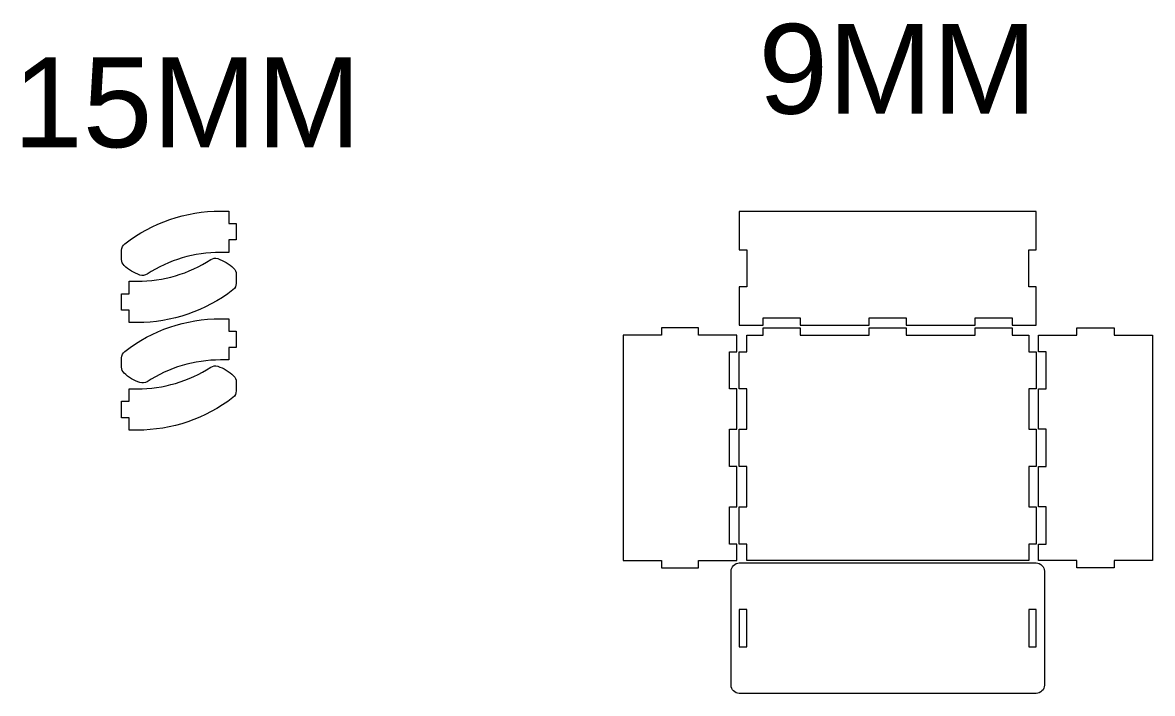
# Model space of a CAD drawing. Header units: millimetres. Extents: x -1821 to 1822, y -775 to 777.
# Drawn here: x 451 to 1822, y -327 to 486 of the extents above; entities that cross this region are included whole.
import ezdxf

# ---------------------------------------------------------------- set-up
doc = ezdxf.new("R2010")
doc.units = ezdxf.units.MM
doc.header["$MEASUREMENT"] = 0
doc.layers.add('Layer 1', color=7, linetype='Continuous')
doc.styles.add('0', font='arial.ttf', dxfattribs={"height": 1})

msp = doc.modelspace()

# ---------------------------------------------------------------- linework, layer by layer
at = {"layer": 'Layer 1', "color": 250, "lineweight": 20}
for points, knots in [([(602.3597, 181.1042), (628.9205, 198.2982), (659.886, 207.4461), (691.5262, 207.4461), (691.5262, 207.4461), (691.5262, 207.4461), (701.5262, 207.4462), (701.5262, 207.4462), (701.5262, 207.4462), (701.5262, 207.4462), (701.5262, 222.4462), (701.5262, 222.4462), (701.5262, 222.4462), (701.5262, 222.4462), (710.5262, 222.4462), (710.5262, 222.4462), (710.5262, 222.4462), (710.5262, 222.4462), (710.5262, 242.4461), (710.5262, 242.4461), (710.5262, 242.4461), (710.5262, 242.4461), (701.5262, 242.4461), (701.5262, 242.4461), (701.5262, 242.4461), (701.5262, 242.4461), (701.5262, 257.4461), (701.5262, 257.4461), (701.5262, 257.4461), (701.5262, 257.4461), (691.5263, 257.4461), (691.5263, 257.4461), (691.5263, 257.4461), (649.5079, 257.4461), (608.6746, 243.5176), (575.4152, 217.8397), (575.4152, 217.8397), (572.9626, 215.9461), (571.5263, 213.0227), (571.5264, 209.9242), (571.5264, 209.9242), (571.5264, 209.9242), (571.5264, 198.7336), (571.5264, 198.7336), (571.5264, 198.7336), (571.5263, 196.0161), (572.6323, 193.4157), (574.5896, 191.5306), (574.5896, 191.5306), (580.0483, 186.2738), (586.6304, 182.3266), (593.8386, 179.9872), (593.8386, 179.9872), (596.7023, 179.0578), (599.8323, 179.4682), (602.3597, 181.1042)], [0, 0, 0, 0, 0.066666667, 0.066666667, 0.066666667, 0.066666667, 0.133333333, 0.133333333, 0.133333333, 0.133333333, 0.2, 0.2, 0.2, 0.2, 0.266666667, 0.266666667, 0.266666667, 0.266666667, 0.333333333, 0.333333333, 0.333333333, 0.333333333, 0.4, 0.4, 0.4, 0.4, 0.466666667, 0.466666667, 0.466666667, 0.466666667, 0.533333333, 0.533333333, 0.533333333, 0.533333333, 0.6, 0.6, 0.6, 0.6, 0.666666667, 0.666666667, 0.666666667, 0.666666667, 0.733333333, 0.733333333, 0.733333333, 0.733333333, 0.8, 0.8, 0.8, 0.8, 0.866666667, 0.866666667, 0.866666667, 0.866666667, 1, 1, 1, 1]), ([(1320.6932, 257.0289), (1320.6932, 257.0289), (1680.6932, 257.0289), (1680.6932, 257.0289), (1680.6932, 257.0289), (1680.6932, 257.0289), (1680.6932, 210.5289), (1680.6932, 210.5289), (1680.6932, 210.5289), (1680.6932, 210.5289), (1671.6932, 210.5289), (1671.6932, 210.5289), (1671.6932, 210.5289), (1671.6932, 210.5289), (1671.6932, 165.5289), (1671.6932, 165.5289), (1671.6932, 165.5289), (1671.6932, 165.5289), (1680.6932, 165.5289), (1680.6932, 165.5289), (1680.6932, 165.5289), (1680.6932, 165.5289), (1680.6932, 119.0289), (1680.6932, 119.0289), (1680.6932, 119.0289), (1680.6932, 119.0289), (1651.6932, 119.0289), (1651.6932, 119.0289), (1651.6932, 119.0289), (1651.6932, 119.0289), (1651.6932, 128.0289), (1651.6932, 128.0289), (1651.6932, 128.0289), (1651.6932, 128.0289), (1606.6932, 128.0289), (1606.6932, 128.0289), (1606.6932, 128.0289), (1606.6932, 128.0289), (1606.6932, 119.0289), (1606.6932, 119.0289), (1606.6932, 119.0289), (1606.6932, 119.0289), (1523.1932, 119.0289), (1523.1932, 119.0289), (1523.1932, 119.0289), (1523.1932, 119.0289), (1523.1932, 128.0289), (1523.1932, 128.0289), (1523.1932, 128.0289), (1523.1932, 128.0289), (1478.1932, 128.0289), (1478.1932, 128.0289), (1478.1932, 128.0289), (1478.1932, 128.0289), (1478.1932, 119.0289), (1478.1932, 119.0289), (1478.1932, 119.0289), (1478.1932, 119.0289), (1394.6932, 119.0289), (1394.6932, 119.0289), (1394.6932, 119.0289), (1394.6932, 119.0289), (1394.6932, 128.0289), (1394.6932, 128.0289), (1394.6932, 128.0289), (1394.6932, 128.0289), (1349.6932, 128.0289), (1349.6932, 128.0289), (1349.6932, 128.0289), (1349.6932, 128.0289), (1349.6932, 119.0289), (1349.6932, 119.0289), (1349.6932, 119.0289), (1349.6932, 119.0289), (1320.6932, 119.0289), (1320.6932, 119.0289), (1320.6932, 119.0289), (1320.6932, 119.0289), (1320.6932, 165.5289), (1320.6932, 165.5289), (1320.6932, 165.5289), (1320.6932, 165.5289), (1329.6932, 165.5289), (1329.6932, 165.5289), (1329.6932, 165.5289), (1329.6932, 165.5289), (1329.6932, 210.5289), (1329.6932, 210.5289), (1329.6932, 210.5289), (1329.6932, 210.5289), (1320.6932, 210.5289), (1320.6932, 210.5289), (1320.6932, 210.5289), (1320.6932, 210.5289), (1320.6932, 257.0289), (1320.6932, 257.0289)], [0, 0, 0, 0, 0.04, 0.04, 0.04, 0.04, 0.08, 0.08, 0.08, 0.08, 0.12, 0.12, 0.12, 0.12, 0.16, 0.16, 0.16, 0.16, 0.2, 0.2, 0.2, 0.2, 0.24, 0.24, 0.24, 0.24, 0.28, 0.28, 0.28, 0.28, 0.32, 0.32, 0.32, 0.32, 0.36, 0.36, 0.36, 0.36, 0.4, 0.4, 0.4, 0.4, 0.44, 0.44, 0.44, 0.44, 0.48, 0.48, 0.48, 0.48, 0.52, 0.52, 0.52, 0.52, 0.56, 0.56, 0.56, 0.56, 0.6, 0.6, 0.6, 0.6, 0.64, 0.64, 0.64, 0.64, 0.68, 0.68, 0.68, 0.68, 0.72, 0.72, 0.72, 0.72, 0.76, 0.76, 0.76, 0.76, 0.8, 0.8, 0.8, 0.8, 0.84, 0.84, 0.84, 0.84, 0.88, 0.88, 0.88, 0.88, 0.92, 0.92, 0.92, 0.92, 1, 1, 1, 1]), ([(679.6929, 198.6906), (653.1321, 181.4966), (622.1666, 172.3487), (590.5264, 172.3487), (590.5264, 172.3487), (590.5264, 172.3487), (580.5264, 172.3486), (580.5264, 172.3486), (580.5264, 172.3486), (580.5264, 172.3486), (580.5264, 157.3486), (580.5264, 157.3486), (580.5264, 157.3486), (580.5264, 157.3486), (571.5264, 157.3486), (571.5264, 157.3486), (571.5264, 157.3486), (571.5264, 157.3486), (571.5264, 137.3487), (571.5264, 137.3487), (571.5264, 137.3487), (571.5264, 137.3487), (580.5264, 137.3487), (580.5264, 137.3487), (580.5264, 137.3487), (580.5264, 137.3487), (580.5264, 122.3487), (580.5264, 122.3487), (580.5264, 122.3487), (580.5264, 122.3487), (590.5263, 122.3487), (590.5263, 122.3487), (590.5263, 122.3487), (632.5447, 122.3487), (673.378, 136.2772), (706.6374, 161.9551), (706.6374, 161.9551), (709.09, 163.8487), (710.5263, 166.7721), (710.5262, 169.8706), (710.5262, 169.8706), (710.5262, 169.8706), (710.5262, 181.0612), (710.5262, 181.0612), (710.5262, 181.0612), (710.5263, 183.7787), (709.4203, 186.3791), (707.463, 188.2642), (707.463, 188.2642), (702.0043, 193.521), (695.4222, 197.4682), (688.214, 199.8076), (688.214, 199.8076), (685.3503, 200.737), (682.2203, 200.3266), (679.6929, 198.6906)], [0, 0, 0, 0, 0.066666667, 0.066666667, 0.066666667, 0.066666667, 0.133333333, 0.133333333, 0.133333333, 0.133333333, 0.2, 0.2, 0.2, 0.2, 0.266666667, 0.266666667, 0.266666667, 0.266666667, 0.333333333, 0.333333333, 0.333333333, 0.333333333, 0.4, 0.4, 0.4, 0.4, 0.466666667, 0.466666667, 0.466666667, 0.466666667, 0.533333333, 0.533333333, 0.533333333, 0.533333333, 0.6, 0.6, 0.6, 0.6, 0.666666667, 0.666666667, 0.666666667, 0.666666667, 0.733333333, 0.733333333, 0.733333333, 0.733333333, 0.8, 0.8, 0.8, 0.8, 0.866666667, 0.866666667, 0.866666667, 0.866666667, 1, 1, 1, 1]), ([(602.3597, 50.7175), (628.9205, 67.9115), (659.886, 77.0594), (691.5262, 77.0594), (691.5262, 77.0594), (691.5262, 77.0594), (701.5262, 77.0595), (701.5262, 77.0595), (701.5262, 77.0595), (701.5262, 77.0595), (701.5262, 92.0595), (701.5262, 92.0595), (701.5262, 92.0595), (701.5262, 92.0595), (710.5262, 92.0595), (710.5262, 92.0595), (710.5262, 92.0595), (710.5262, 92.0595), (710.5262, 112.0594), (710.5262, 112.0594), (710.5262, 112.0594), (710.5262, 112.0594), (701.5262, 112.0594), (701.5262, 112.0594), (701.5262, 112.0594), (701.5262, 112.0594), (701.5262, 127.0594), (701.5262, 127.0594), (701.5262, 127.0594), (701.5262, 127.0594), (691.5263, 127.0594), (691.5263, 127.0594), (691.5263, 127.0594), (649.5079, 127.0594), (608.6746, 113.1309), (575.4152, 87.453), (575.4152, 87.453), (572.9626, 85.5594), (571.5263, 82.636), (571.5264, 79.5375), (571.5264, 79.5375), (571.5264, 79.5375), (571.5264, 68.3469), (571.5264, 68.3469), (571.5264, 68.3469), (571.5263, 65.6294), (572.6323, 63.029), (574.5896, 61.1439), (574.5896, 61.1439), (580.0483, 55.8871), (586.6304, 51.9399), (593.8386, 49.6005), (593.8386, 49.6005), (596.7023, 48.6711), (599.8323, 49.0815), (602.3597, 50.7175)], [0, 0, 0, 0, 0.066666667, 0.066666667, 0.066666667, 0.066666667, 0.133333333, 0.133333333, 0.133333333, 0.133333333, 0.2, 0.2, 0.2, 0.2, 0.266666667, 0.266666667, 0.266666667, 0.266666667, 0.333333333, 0.333333333, 0.333333333, 0.333333333, 0.4, 0.4, 0.4, 0.4, 0.466666667, 0.466666667, 0.466666667, 0.466666667, 0.533333333, 0.533333333, 0.533333333, 0.533333333, 0.6, 0.6, 0.6, 0.6, 0.666666667, 0.666666667, 0.666666667, 0.666666667, 0.733333333, 0.733333333, 0.733333333, 0.733333333, 0.8, 0.8, 0.8, 0.8, 0.866666667, 0.866666667, 0.866666667, 0.866666667, 1, 1, 1, 1]), ([(1179.6932, -165.9711), (1179.6932, -165.9711), (1179.6932, 107.0289), (1179.6932, 107.0289), (1179.6932, 107.0289), (1179.6932, 107.0289), (1226.1932, 107.0289), (1226.1932, 107.0289), (1226.1932, 107.0289), (1226.1932, 107.0289), (1226.1932, 116.0289), (1226.1932, 116.0289), (1226.1932, 116.0289), (1226.1932, 116.0289), (1271.1932, 116.0289), (1271.1932, 116.0289), (1271.1932, 116.0289), (1271.1932, 116.0289), (1271.1932, 107.0289), (1271.1932, 107.0289), (1271.1932, 107.0289), (1271.1932, 107.0289), (1317.6932, 107.0289), (1317.6932, 107.0289), (1317.6932, 107.0289), (1317.6932, 107.0289), (1317.6932, 87.0289), (1317.6932, 87.0289), (1317.6932, 87.0289), (1317.6932, 87.0289), (1308.6932, 87.0289), (1308.6932, 87.0289), (1308.6932, 87.0289), (1308.6932, 87.0289), (1308.6932, 42.0289), (1308.6932, 42.0289), (1308.6932, 42.0289), (1308.6932, 42.0289), (1317.6932, 42.0289), (1317.6932, 42.0289), (1317.6932, 42.0289), (1317.6932, 42.0289), (1317.6932, -6.9711), (1317.6932, -6.9711), (1317.6932, -6.9711), (1317.6932, -6.9711), (1308.6932, -6.9711), (1308.6932, -6.9711), (1308.6932, -6.9711), (1308.6932, -6.9711), (1308.6932, -51.9711), (1308.6932, -51.9711), (1308.6932, -51.9711), (1308.6932, -51.9711), (1317.6932, -51.9711), (1317.6932, -51.9711), (1317.6932, -51.9711), (1317.6932, -51.9711), (1317.6932, -100.9711), (1317.6932, -100.9711), (1317.6932, -100.9711), (1317.6932, -100.9711), (1308.6932, -100.9711), (1308.6932, -100.9711), (1308.6932, -100.9711), (1308.6932, -100.9711), (1308.6932, -145.9711), (1308.6932, -145.9711), (1308.6932, -145.9711), (1308.6932, -145.9711), (1317.6932, -145.9711), (1317.6932, -145.9711), (1317.6932, -145.9711), (1317.6932, -145.9711), (1317.6932, -165.9711), (1317.6932, -165.9711), (1317.6932, -165.9711), (1317.6932, -165.9711), (1271.1932, -165.9711), (1271.1932, -165.9711), (1271.1932, -165.9711), (1271.1932, -165.9711), (1271.1932, -174.9711), (1271.1932, -174.9711), (1271.1932, -174.9711), (1271.1932, -174.9711), (1226.1932, -174.9711), (1226.1932, -174.9711), (1226.1932, -174.9711), (1226.1932, -174.9711), (1226.1932, -165.9711), (1226.1932, -165.9711), (1226.1932, -165.9711), (1226.1932, -165.9711), (1179.6932, -165.9711), (1179.6932, -165.9711)], [0, 0, 0, 0, 0.04, 0.04, 0.04, 0.04, 0.08, 0.08, 0.08, 0.08, 0.12, 0.12, 0.12, 0.12, 0.16, 0.16, 0.16, 0.16, 0.2, 0.2, 0.2, 0.2, 0.24, 0.24, 0.24, 0.24, 0.28, 0.28, 0.28, 0.28, 0.32, 0.32, 0.32, 0.32, 0.36, 0.36, 0.36, 0.36, 0.4, 0.4, 0.4, 0.4, 0.44, 0.44, 0.44, 0.44, 0.48, 0.48, 0.48, 0.48, 0.52, 0.52, 0.52, 0.52, 0.56, 0.56, 0.56, 0.56, 0.6, 0.6, 0.6, 0.6, 0.64, 0.64, 0.64, 0.64, 0.68, 0.68, 0.68, 0.68, 0.72, 0.72, 0.72, 0.72, 0.76, 0.76, 0.76, 0.76, 0.8, 0.8, 0.8, 0.8, 0.84, 0.84, 0.84, 0.84, 0.88, 0.88, 0.88, 0.88, 0.92, 0.92, 0.92, 0.92, 1, 1, 1, 1]), ([(1523.1932, 116.0289), (1523.1932, 116.0289), (1478.1932, 116.0289), (1478.1932, 116.0289), (1478.1932, 116.0289), (1478.1932, 116.0289), (1478.1932, 107.0289), (1478.1932, 107.0289), (1478.1932, 107.0289), (1478.1932, 107.0289), (1394.6932, 107.0289), (1394.6932, 107.0289), (1394.6932, 107.0289), (1394.6932, 107.0289), (1394.6932, 116.0289), (1394.6932, 116.0289), (1394.6932, 116.0289), (1394.6932, 116.0289), (1349.6932, 116.0289), (1349.6932, 116.0289), (1349.6932, 116.0289), (1349.6932, 116.0289), (1349.6932, 107.0289), (1349.6932, 107.0289), (1349.6932, 107.0289), (1349.6932, 107.0289), (1329.6932, 107.0289), (1329.6932, 107.0289), (1329.6932, 107.0289), (1329.6932, 107.0289), (1329.6932, 87.0289), (1329.6932, 87.0289), (1329.6932, 87.0289), (1329.6932, 87.0289), (1320.6932, 87.0289), (1320.6932, 87.0289), (1320.6932, 87.0289), (1320.6932, 87.0289), (1320.6932, 42.0289), (1320.6932, 42.0289), (1320.6932, 42.0289), (1320.6932, 42.0289), (1329.6932, 42.0289), (1329.6932, 42.0289), (1329.6932, 42.0289), (1329.6932, 42.0289), (1329.6932, -6.9711), (1329.6932, -6.9711), (1329.6932, -6.9711), (1329.6932, -6.9711), (1320.6932, -6.9711), (1320.6932, -6.9711), (1320.6932, -6.9711), (1320.6932, -6.9711), (1320.6932, -51.9711), (1320.6932, -51.9711), (1320.6932, -51.9711), (1320.6932, -51.9711), (1329.6932, -51.9711), (1329.6932, -51.9711), (1329.6932, -51.9711), (1329.6932, -51.9711), (1329.6932, -100.9711), (1329.6932, -100.9711), (1329.6932, -100.9711), (1329.6932, -100.9711), (1320.6932, -100.9711), (1320.6932, -100.9711), (1320.6932, -100.9711), (1320.6932, -100.9711), (1320.6932, -145.9711), (1320.6932, -145.9711), (1320.6932, -145.9711), (1320.6932, -145.9711), (1329.6932, -145.9711), (1329.6932, -145.9711), (1329.6932, -145.9711), (1329.6932, -145.9711), (1329.6932, -165.9711), (1329.6932, -165.9711), (1329.6932, -165.9711), (1329.6932, -165.9711), (1671.6932, -165.9711), (1671.6932, -165.9711), (1671.6932, -165.9711), (1671.6932, -165.9711), (1671.6932, -145.9711), (1671.6932, -145.9711), (1671.6932, -145.9711), (1671.6932, -145.9711), (1680.6932, -145.9711), (1680.6932, -145.9711), (1680.6932, -145.9711), (1680.6932, -145.9711), (1680.6932, -100.9711), (1680.6932, -100.9711), (1680.6932, -100.9711), (1680.6932, -100.9711), (1671.6932, -100.9711), (1671.6932, -100.9711), (1671.6932, -100.9711), (1671.6932, -100.9711), (1671.6932, -51.9711), (1671.6932, -51.9711), (1671.6932, -51.9711), (1671.6932, -51.9711), (1680.6932, -51.9711), (1680.6932, -51.9711), (1680.6932, -51.9711), (1680.6932, -51.9711), (1680.6932, -6.9711), (1680.6932, -6.9711), (1680.6932, -6.9711), (1680.6932, -6.9711), (1671.6932, -6.9711), (1671.6932, -6.9711), (1671.6932, -6.9711), (1671.6932, -6.9711), (1671.6932, 42.0289), (1671.6932, 42.0289), (1671.6932, 42.0289), (1671.6932, 42.0289), (1680.6932, 42.0289), (1680.6932, 42.0289), (1680.6932, 42.0289), (1680.6932, 42.0289), (1680.6932, 87.0289), (1680.6932, 87.0289), (1680.6932, 87.0289), (1680.6932, 87.0289), (1671.6932, 87.0289), (1671.6932, 87.0289), (1671.6932, 87.0289), (1671.6932, 87.0289), (1671.6932, 107.0289), (1671.6932, 107.0289), (1671.6932, 107.0289), (1671.6932, 107.0289), (1651.6932, 107.0289), (1651.6932, 107.0289), (1651.6932, 107.0289), (1651.6932, 107.0289), (1651.6932, 116.0289), (1651.6932, 116.0289), (1651.6932, 116.0289), (1651.6932, 116.0289), (1606.6932, 116.0289), (1606.6932, 116.0289), (1606.6932, 116.0289), (1606.6932, 116.0289), (1606.6932, 107.0289), (1606.6932, 107.0289), (1606.6932, 107.0289), (1606.6932, 107.0289), (1523.1932, 107.0289), (1523.1932, 107.0289), (1523.1932, 107.0289), (1523.1932, 107.0289), (1523.1932, 116.0289), (1523.1932, 116.0289)], [0, 0, 0, 0, 0.024390244, 0.024390244, 0.024390244, 0.024390244, 0.048780488, 0.048780488, 0.048780488, 0.048780488, 0.073170732, 0.073170732, 0.073170732, 0.073170732, 0.097560976, 0.097560976, 0.097560976, 0.097560976, 0.12195122, 0.12195122, 0.12195122, 0.12195122, 0.146341463, 0.146341463, 0.146341463, 0.146341463, 0.170731707, 0.170731707, 0.170731707, 0.170731707, 0.195121951, 0.195121951, 0.195121951, 0.195121951, 0.219512195, 0.219512195, 0.219512195, 0.219512195, 0.243902439, 0.243902439, 0.243902439, 0.243902439, 0.268292683, 0.268292683, 0.268292683, 0.268292683, 0.292682927, 0.292682927, 0.292682927, 0.292682927, 0.317073171, 0.317073171, 0.317073171, 0.317073171, 0.341463415, 0.341463415, 0.341463415, 0.341463415, 0.365853659, 0.365853659, 0.365853659, 0.365853659, 0.390243902, 0.390243902, 0.390243902, 0.390243902, 0.414634146, 0.414634146, 0.414634146, 0.414634146, 0.43902439, 0.43902439, 0.43902439, 0.43902439, 0.463414634, 0.463414634, 0.463414634, 0.463414634, 0.487804878, 0.487804878, 0.487804878, 0.487804878, 0.512195122, 0.512195122, 0.512195122, 0.512195122, 0.536585366, 0.536585366, 0.536585366, 0.536585366, 0.56097561, 0.56097561, 0.56097561, 0.56097561, 0.585365854, 0.585365854, 0.585365854, 0.585365854, 0.609756098, 0.609756098, 0.609756098, 0.609756098, 0.634146341, 0.634146341, 0.634146341, 0.634146341, 0.658536585, 0.658536585, 0.658536585, 0.658536585, 0.682926829, 0.682926829, 0.682926829, 0.682926829, 0.707317073, 0.707317073, 0.707317073, 0.707317073, 0.731707317, 0.731707317, 0.731707317, 0.731707317, 0.756097561, 0.756097561, 0.756097561, 0.756097561, 0.780487805, 0.780487805, 0.780487805, 0.780487805, 0.804878049, 0.804878049, 0.804878049, 0.804878049, 0.829268293, 0.829268293, 0.829268293, 0.829268293, 0.853658537, 0.853658537, 0.853658537, 0.853658537, 0.87804878, 0.87804878, 0.87804878, 0.87804878, 0.902439024, 0.902439024, 0.902439024, 0.902439024, 0.926829268, 0.926829268, 0.926829268, 0.926829268, 0.951219512, 0.951219512, 0.951219512, 0.951219512, 1, 1, 1, 1]), ([(1821.6932, -165.9711), (1821.6932, -165.9711), (1821.6932, 107.0289), (1821.6932, 107.0289), (1821.6932, 107.0289), (1821.6932, 107.0289), (1775.1932, 107.0289), (1775.1932, 107.0289), (1775.1932, 107.0289), (1775.1932, 107.0289), (1775.1932, 116.0289), (1775.1932, 116.0289), (1775.1932, 116.0289), (1775.1932, 116.0289), (1730.1932, 116.0289), (1730.1932, 116.0289), (1730.1932, 116.0289), (1730.1932, 116.0289), (1730.1932, 107.0289), (1730.1932, 107.0289), (1730.1932, 107.0289), (1730.1932, 107.0289), (1683.6932, 107.0289), (1683.6932, 107.0289), (1683.6932, 107.0289), (1683.6932, 107.0289), (1683.6932, 87.0289), (1683.6932, 87.0289), (1683.6932, 87.0289), (1683.6932, 87.0289), (1692.6932, 87.0289), (1692.6932, 87.0289), (1692.6932, 87.0289), (1692.6932, 87.0289), (1692.6932, 42.0289), (1692.6932, 42.0289), (1692.6932, 42.0289), (1692.6932, 42.0289), (1683.6932, 42.0289), (1683.6932, 42.0289), (1683.6932, 42.0289), (1683.6932, 42.0289), (1683.6932, -6.9711), (1683.6932, -6.9711), (1683.6932, -6.9711), (1683.6932, -6.9711), (1692.6932, -6.9711), (1692.6932, -6.9711), (1692.6932, -6.9711), (1692.6932, -6.9711), (1692.6932, -51.9711), (1692.6932, -51.9711), (1692.6932, -51.9711), (1692.6932, -51.9711), (1683.6932, -51.9711), (1683.6932, -51.9711), (1683.6932, -51.9711), (1683.6932, -51.9711), (1683.6932, -100.9711), (1683.6932, -100.9711), (1683.6932, -100.9711), (1683.6932, -100.9711), (1692.6932, -100.9711), (1692.6932, -100.9711), (1692.6932, -100.9711), (1692.6932, -100.9711), (1692.6932, -145.9711), (1692.6932, -145.9711), (1692.6932, -145.9711), (1692.6932, -145.9711), (1683.6932, -145.9711), (1683.6932, -145.9711), (1683.6932, -145.9711), (1683.6932, -145.9711), (1683.6932, -165.9711), (1683.6932, -165.9711), (1683.6932, -165.9711), (1683.6932, -165.9711), (1730.1932, -165.9711), (1730.1932, -165.9711), (1730.1932, -165.9711), (1730.1932, -165.9711), (1730.1932, -174.9711), (1730.1932, -174.9711), (1730.1932, -174.9711), (1730.1932, -174.9711), (1775.1932, -174.9711), (1775.1932, -174.9711), (1775.1932, -174.9711), (1775.1932, -174.9711), (1775.1932, -165.9711), (1775.1932, -165.9711), (1775.1932, -165.9711), (1775.1932, -165.9711), (1821.6932, -165.9711), (1821.6932, -165.9711)], [0, 0, 0, 0, 0.04, 0.04, 0.04, 0.04, 0.08, 0.08, 0.08, 0.08, 0.12, 0.12, 0.12, 0.12, 0.16, 0.16, 0.16, 0.16, 0.2, 0.2, 0.2, 0.2, 0.24, 0.24, 0.24, 0.24, 0.28, 0.28, 0.28, 0.28, 0.32, 0.32, 0.32, 0.32, 0.36, 0.36, 0.36, 0.36, 0.4, 0.4, 0.4, 0.4, 0.44, 0.44, 0.44, 0.44, 0.48, 0.48, 0.48, 0.48, 0.52, 0.52, 0.52, 0.52, 0.56, 0.56, 0.56, 0.56, 0.6, 0.6, 0.6, 0.6, 0.64, 0.64, 0.64, 0.64, 0.68, 0.68, 0.68, 0.68, 0.72, 0.72, 0.72, 0.72, 0.76, 0.76, 0.76, 0.76, 0.8, 0.8, 0.8, 0.8, 0.84, 0.84, 0.84, 0.84, 0.88, 0.88, 0.88, 0.88, 0.92, 0.92, 0.92, 0.92, 1, 1, 1, 1]), ([(679.6929, 68.3039), (653.1321, 51.1099), (622.1666, 41.962), (590.5264, 41.962), (590.5264, 41.962), (590.5264, 41.962), (580.5264, 41.9619), (580.5264, 41.9619), (580.5264, 41.9619), (580.5264, 41.9619), (580.5264, 26.9619), (580.5264, 26.9619), (580.5264, 26.9619), (580.5264, 26.9619), (571.5264, 26.9619), (571.5264, 26.9619), (571.5264, 26.9619), (571.5264, 26.9619), (571.5264, 6.962), (571.5264, 6.962), (571.5264, 6.962), (571.5264, 6.962), (580.5264, 6.962), (580.5264, 6.962), (580.5264, 6.962), (580.5264, 6.962), (580.5264, -8.038), (580.5264, -8.038), (580.5264, -8.038), (580.5264, -8.038), (590.5263, -8.038), (590.5263, -8.038), (590.5263, -8.038), (632.5447, -8.038), (673.378, 5.8905), (706.6374, 31.5684), (706.6374, 31.5684), (709.09, 33.462), (710.5263, 36.3854), (710.5262, 39.4839), (710.5262, 39.4839), (710.5262, 39.4839), (710.5262, 50.6745), (710.5262, 50.6745), (710.5262, 50.6745), (710.5263, 53.392), (709.4203, 55.9924), (707.463, 57.8775), (707.463, 57.8775), (702.0043, 63.1343), (695.4222, 67.0815), (688.214, 69.4209), (688.214, 69.4209), (685.3503, 70.3503), (682.2203, 69.9399), (679.6929, 68.3039)], [0, 0, 0, 0, 0.066666667, 0.066666667, 0.066666667, 0.066666667, 0.133333333, 0.133333333, 0.133333333, 0.133333333, 0.2, 0.2, 0.2, 0.2, 0.266666667, 0.266666667, 0.266666667, 0.266666667, 0.333333333, 0.333333333, 0.333333333, 0.333333333, 0.4, 0.4, 0.4, 0.4, 0.466666667, 0.466666667, 0.466666667, 0.466666667, 0.533333333, 0.533333333, 0.533333333, 0.533333333, 0.6, 0.6, 0.6, 0.6, 0.666666667, 0.666666667, 0.666666667, 0.666666667, 0.733333333, 0.733333333, 0.733333333, 0.733333333, 0.8, 0.8, 0.8, 0.8, 0.866666667, 0.866666667, 0.866666667, 0.866666667, 1, 1, 1, 1]), ([(1310.6932, -316.9711), (1310.6932, -322.4939), (1315.1703, -326.9711), (1320.6932, -326.9711), (1320.6932, -326.9711), (1320.6932, -326.9711), (1680.6932, -326.9711), (1680.6932, -326.9711), (1680.6932, -326.9711), (1683.3454, -326.9711), (1685.8889, -325.9175), (1687.7643, -324.0422), (1687.7643, -324.0422), (1689.6396, -322.1668), (1690.6932, -319.6233), (1690.6932, -316.9711), (1690.6932, -316.9711), (1690.6932, -316.9711), (1690.6932, -178.9711), (1690.6932, -178.9711), (1690.6932, -178.9711), (1690.6932, -176.3189), (1689.6396, -173.7754), (1687.7643, -171.9), (1687.7643, -171.9), (1685.8889, -170.0247), (1683.3454, -168.9711), (1680.6932, -168.9711), (1680.6932, -168.9711), (1680.6932, -168.9711), (1320.6932, -168.9711), (1320.6932, -168.9711), (1320.6932, -168.9711), (1318.041, -168.9711), (1315.4975, -170.0247), (1313.6221, -171.9), (1313.6221, -171.9), (1311.7468, -173.7754), (1310.6932, -176.3189), (1310.6932, -178.9711), (1310.6932, -178.9711), (1310.6932, -178.9711), (1310.6932, -316.9711), (1310.6932, -316.9711)], [0, 0, 0, 0, 0.083333333, 0.083333333, 0.083333333, 0.083333333, 0.166666667, 0.166666667, 0.166666667, 0.166666667, 0.25, 0.25, 0.25, 0.25, 0.333333333, 0.333333333, 0.333333333, 0.333333333, 0.416666667, 0.416666667, 0.416666667, 0.416666667, 0.5, 0.5, 0.5, 0.5, 0.583333333, 0.583333333, 0.583333333, 0.583333333, 0.666666667, 0.666666667, 0.666666667, 0.666666667, 0.75, 0.75, 0.75, 0.75, 0.833333333, 0.833333333, 0.833333333, 0.833333333, 1, 1, 1, 1]), ([(1329.6932, -225.4711), (1329.6932, -225.4711), (1329.6932, -270.4711), (1329.6932, -270.4711), (1329.6932, -270.4711), (1329.6932, -270.4711), (1320.6932, -270.4711), (1320.6932, -270.4711), (1320.6932, -270.4711), (1320.6932, -270.4711), (1320.6932, -225.4711), (1320.6932, -225.4711), (1320.6932, -225.4711), (1320.6932, -225.4711), (1329.6932, -225.4711), (1329.6932, -225.4711)], [0, 0, 0, 0, 0.2, 0.2, 0.2, 0.2, 0.4, 0.4, 0.4, 0.4, 0.6, 0.6, 0.6, 0.6, 1, 1, 1, 1]), ([(1671.6932, -270.4711), (1671.6932, -270.4711), (1671.6932, -225.4711), (1671.6932, -225.4711), (1671.6932, -225.4711), (1671.6932, -225.4711), (1680.6932, -225.4711), (1680.6932, -225.4711), (1680.6932, -225.4711), (1680.6932, -225.4711), (1680.6932, -270.4711), (1680.6932, -270.4711), (1680.6932, -270.4711), (1680.6932, -270.4711), (1671.6932, -270.4711), (1671.6932, -270.4711)], [0, 0, 0, 0, 0.2, 0.2, 0.2, 0.2, 0.4, 0.4, 0.4, 0.4, 0.6, 0.6, 0.6, 0.6, 1, 1, 1, 1])]:
    msp.add_open_spline(points, degree=3, knots=knots, dxfattribs=at)

# ---------------------------------------------------------------- texts
at = {"layer": 'Layer 1', "color": 250, "style": '0'}
for s, p in [('9MM', (1343.9162, 375.4454)), ('15MM', (439.909, 334.8054))]:
    msp.add_text(s, height=108.75744, dxfattribs=at).set_placement(p)

doc.saveas('drawing.dxf')
